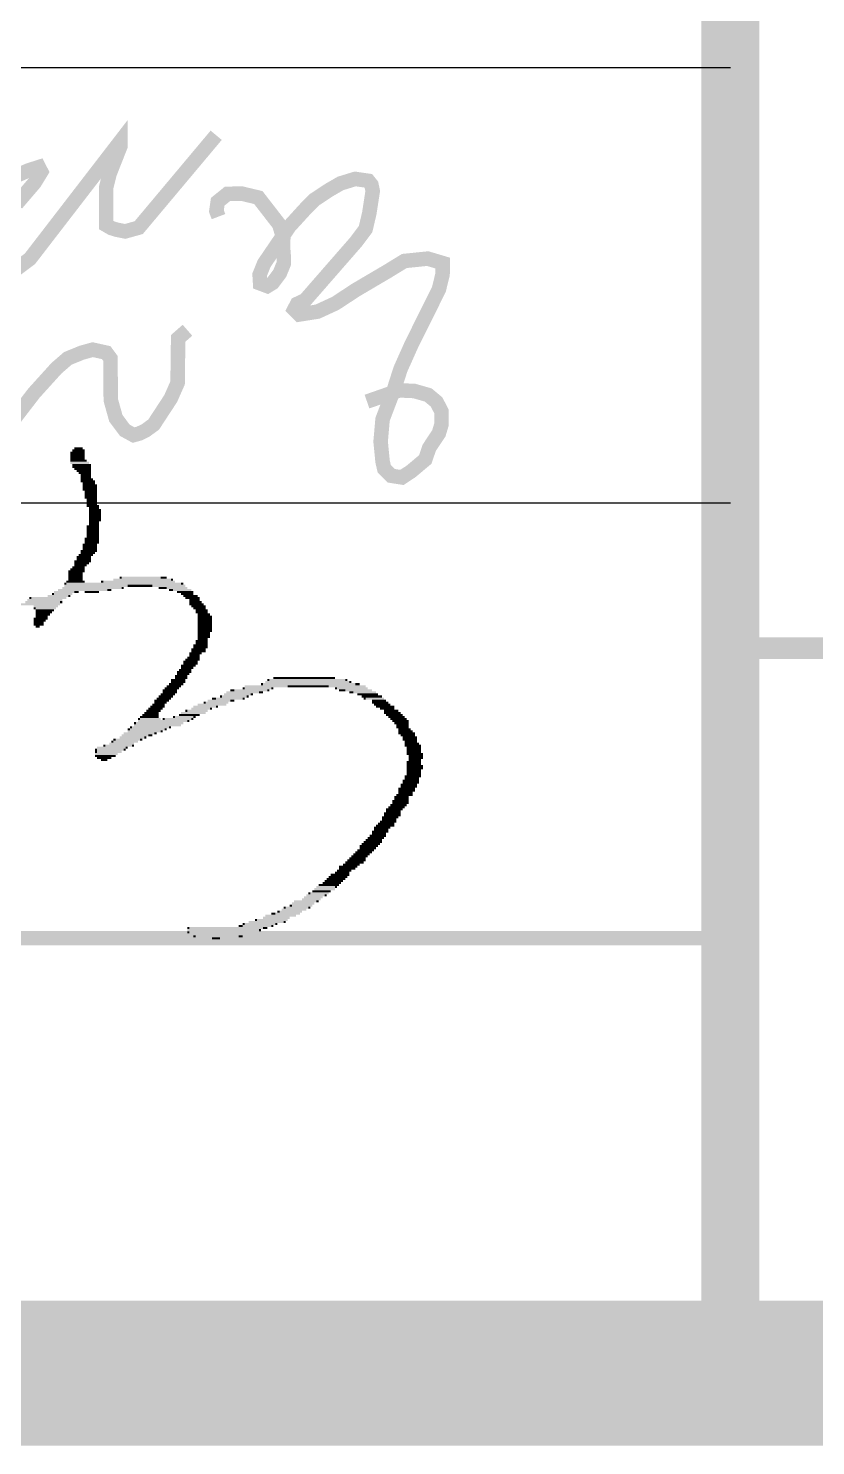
# Model space of a CAD drawing. Header units: millimetres. Extents: x 0 to 841, y 0 to 594.
# Drawn here: x 581.32 to 592.17, y 19 to 38.55 of the extents above; entities that cross this region are included whole.
import ezdxf
from ezdxf.enums import TextEntityAlignment as Align

# ---------------------------------------------------------------- set-up
doc = ezdxf.new("R2010")
doc.units = ezdxf.units.MM
doc.header["$LTSCALE"] = 10
for name, color, linetype in [('CX-BORD', 3, 'Continuous'), ('CX-BORD-LIN1', 4, 'Continuous'), ('CX-BORD-LIN2', 3, 'Continuous'), ('CX-BORD-TEX2', 7, 'Continuous'), ('CX-BORD-TEX3', 6, 'Continuous')]:
    doc.layers.add(name, color=color, linetype=linetype)
doc.styles.add('TB_TEXT', font='Dotum.ttf')
doc.styles.add('TB_WBTXT', font='Dotum.ttf')
doc.styles.add('TB_WMTXT', font='Dotum.ttf')

# ---------------------------------------------------------------- blocks, each defined once
blk = doc.blocks.new('CXBLKA1-KHCA-부산~울산409_K2H')
at = {"layer": 'CX-BORD-LIN1', "const_width": 2}
blk.add_lwpolyline([(821, 20), (25, 20), (25, 574), (821, 574)], close=True, dxfattribs=at)
at = {"layer": 'CX-BORD-LIN1'}
for points, const_width in [([(591, 20), (591, 50)], 0.8), ([(591, 20), (591, 50)], 0.6), ([(591, 26), (295, 26)], 0.2)]:
    blk.add_lwpolyline(points, dxfattribs=dict(at, const_width=const_width))
at = {"layer": 'CX-BORD-LIN2'}
for points in [[(591, 38), (295, 38)], [(591, 32), (295, 32)]]:
    blk.add_lwpolyline(points, dxfattribs=at)
at = {"layer": 'CX-BORD-LIN2', "const_width": 0.3}
blk.add_lwpolyline([(821, 30), (591, 30)], dxfattribs=at)
at = {"layer": 'CX-BORD-LIN1', "style": 'TB_TEXT'}
for tag, height, p in [('TR_RDAT4', 3.5, (342.5, 47)), ('TR_DGN4', 3.5, (484.118, 47)), ('TR_CHK4', 3.5, (524.118, 47)), ('TR_APP4', 3.5, (564.118, 47)), ('TR_RNUM4', 3, (310.105, 46.637)), ('TR_RDAT3', 3.5, (342.5, 41)), ('TR_DGN3', 3.5, (484.118, 41)), ('TR_CHK3', 3.5, (524.118, 41)), ('TR_APP3', 3.5, (564.118, 41)), ('TR_RNUM3', 3, (310.105, 40.637)), ('TR_RDAT2', 3.5, (342.5, 35)), ('TR_DGN2', 3.5, (484.118, 35)), ('TR_CHK2', 3.5, (524.118, 35)), ('TR_APP2', 3.5, (564.118, 35)), ('TR_RNUM2', 3, (310.105, 34.637)), ('TR_RDAT1', 3.5, (342.5, 29)), ('TR_DGN1', 3.5, (484.118, 29)), ('TR_CHK1', 3.5, (524.118, 29)), ('TR_APP1', 3.5, (564.118, 29)), ('TR_RNUM1', 3, (310.105, 28.637))]:
    blk.add_attdef(tag, text='', height=height, dxfattribs=at).set_placement(p, align=Align.MIDDLE_CENTER)
for tag, p in [('TR_RCON4', (367.303, 47)), ('TR_RCON3', (367.303, 41)), ('TR_RCON2', (367.303, 35)), ('TR_RCON1', (367.303, 29))]:
    blk.add_attdef(tag, text='', height=3.5, dxfattribs=at).set_placement(p, align=Align.MIDDLE_LEFT)
at = {"layer": 'CX-BORD-LIN2', "style": 'TB_TEXT'}
blk.add_attdef('TD_VERSION', text='', height=3, rotation=90, dxfattribs=at).set_placement((825.5, 68.015), align=Align.MIDDLE_CENTER)
at = {"layer": 'CX-BORD-TEX2', "style": 'TB_WMTXT'}
for tag, height, p in [('TB_CNAME', 5, (40.345, 551.832)), ('TB_CSCOP', 4, (41.635, 543.832))]:
    blk.add_attdef(tag, text='', height=height, dxfattribs=at).set_placement(p, align=Align.BOTTOM_LEFT)
at = {"layer": 'CX-BORD-TEX2', "style": 'TB_WBTXT'}
for tag, height, p in [('TB_MTITIL', 10, (423, 553.326)), ('TB_STITL', 7, (423, 538.326))]:
    blk.add_attdef(tag, text='', height=height, dxfattribs=at).set_placement(p, align=Align.MIDDLE_CENTER)
at = {"layer": 'CX-BORD-TEX3', "style": 'TB_TEXT'}
for tag, height, p in [('TD_DCOMP', 4.5, (242.5, 45)), ('TD_CSECT', 4.5, (636, 45)), ('TD_DNAME_TOP', 4.5, (780, 45)), ('TD_DNAME_MAIN', 4.5, (780, 39.007)), ('TD_HSCAL', 4.5, (651.699, 35.235)), ('TD_VSCAL', 4.5, (680.779, 35.235)), ('TD_CCOMP', 4.5, (242.5, 35)), ('TD_DNAME_BOT', 3, (780, 33.654)), ('TD_CNAME', 4.5, (90, 25.752)), ('TD_FIELD', 4.5, (207.5, 25.527)), ('TD_CSTEP', 4.5, (278.244, 25.527)), ('TD_DWGCODE', 4.5, (666, 25.386)), ('TD_DWGNO', 4.5, (780, 25.386))]:
    blk.add_attdef(tag, text='', height=height, dxfattribs=at).set_placement(p, align=Align.MIDDLE_CENTER)
at = {"layer": 'CX-BORD-TEX3', "style": 'TB_TEXT', "width": 0.9}
blk.add_attdef('TD_CDIST', text='', height=4, dxfattribs=at).set_placement((681, 45), align=Align.MIDDLE_CENTER)
blk = doc.blocks.new('CXGLOGO-4공구SIGN')
at = {"layer": 'CX-BORD-LIN1', "const_width": 0.2}
for points in [[(109.941, 10.421), (110.321, 10.587), (110.465, 10.633), (110.498, 10.568), (110.406, 10.417), (110.157, 10.126)], [(109.99, 9.104), (110.343, 9.369), (111.592, 10.991), (111.592, 10.925), (111.55, 10.82), (111.442, 10.546), (111.393, 10.349), (111.393, 9.834), (111.465, 9.792), (111.54, 9.769), (111.655, 9.746), (111.842, 9.798), (112.91, 11.072)], [(112.942, 9.95), (112.913, 10.027), (112.931, 10.155), (113.066, 10.264), (113.26, 10.268), (113.491, 10.213), (113.78, 9.84), (113.835, 9.65), (113.831, 9.533), (113.842, 9.391), (113.842, 9.303), (113.787, 9.168), (113.688, 9.036), (113.615, 8.992), (113.516, 9.029), (113.509, 9.149), (113.571, 9.303), (113.919, 9.815), (114.146, 10.064), (114.267, 10.185), (114.472, 10.32), (114.625, 10.408), (114.826, 10.47), (115.006, 10.444), (115.05, 10.389), (115.068, 10.302), (115.021, 9.997), (114.97, 9.778), (114.838, 9.602), (114.136, 8.797), (114.026, 8.746), (113.986, 8.669), (114.055, 8.6), (114.308, 8.64), (114.553, 8.753), (114.838, 8.94), (115.266, 9.192), (115.504, 9.338), (115.826, 9.371), (116.034, 9.309), (116.031, 9.154), (115.98, 8.945), (115.606, 8.194), (115.451, 7.847), (115.365, 7.578), (115.204, 7.155), (115.177, 6.848), (115.204, 6.573), (115.227, 6.472), (115.324, 6.376), (115.471, 6.353), (115.595, 6.435), (115.792, 6.6), (115.847, 6.761), (115.98, 6.963), (116.017, 7.087), (116.017, 7.261), (115.948, 7.394), (115.833, 7.49), (115.64, 7.545), (115.434, 7.554), (114.989, 7.399)], [(110.134, 7.173), (110.398, 7.516), (110.708, 7.859), (110.865, 7.995), (111.059, 8.074), (111.208, 8.115), (111.394, 8.074), (111.452, 7.995), (111.457, 7.42), (111.527, 7.169), (111.651, 7.003), (111.771, 6.937), (111.849, 6.958), (111.94, 7.003), (112.048, 7.082), (112.283, 7.441), (112.378, 7.656), (112.382, 7.961), (112.386, 8.271), (112.514, 8.383)]]:
    blk.add_lwpolyline(points, dxfattribs=at)
blk = doc.blocks.new('CXGLOGO-4공구SIGN1')
at = {"layer": 'CX-BORD-LIN1'}
for points in [[(133.08, 8.052), (133.114, 8.052), (133.08, 8.018), (133.114, 8.018)], [(133.08, 8.018), (133.318, 8.018), (133.08, 7.984), (133.318, 7.984)], [(133.08, 7.984), (133.318, 7.984), (133.08, 7.95), (133.318, 7.95)], [(133.114, 8.086), (133.148, 8.086), (133.114, 8.052), (133.148, 8.052)], [(133.114, 8.052), (133.318, 8.052), (133.114, 8.018), (133.318, 8.018)], [(133.148, 8.12), (133.284, 8.12), (133.148, 8.086), (133.284, 8.086)], [(133.148, 8.086), (133.284, 8.086), (133.148, 8.052), (133.284, 8.052)], [(133.284, 8.086), (133.318, 8.086), (133.284, 8.052), (133.318, 8.052)], [(133.08, 7.95), (133.318, 7.95), (133.08, 7.916), (133.318, 7.916)], [(133.08, 7.916), (133.352, 7.916), (133.08, 7.882), (133.352, 7.882)], [(133.08, 7.882), (133.386, 7.882), (133.08, 7.848), (133.386, 7.848)], [(133.114, 7.848), (133.386, 7.848), (133.114, 7.815), (133.386, 7.815)], [(133.114, 7.815), (133.148, 7.815), (133.114, 7.781), (133.148, 7.781)], [(133.148, 7.815), (133.419, 7.815), (133.148, 7.781), (133.419, 7.781)], [(133.148, 7.781), (133.419, 7.781), (133.148, 7.747), (133.419, 7.747)], [(133.182, 7.747), (133.419, 7.747), (133.182, 7.713), (133.419, 7.713)], [(133.386, 7.848), (133.419, 7.848), (133.386, 7.815), (133.419, 7.815)], [(133.216, 7.713), (133.419, 7.713), (133.216, 7.679), (133.419, 7.679)], [(133.25, 7.679), (133.419, 7.679), (133.25, 7.645), (133.419, 7.645)], [(133.25, 7.645), (133.419, 7.645), (133.25, 7.611), (133.419, 7.611)], [(133.25, 7.611), (133.284, 7.611), (133.25, 7.577), (133.284, 7.577)], [(133.25, 7.577), (133.284, 7.577), (133.25, 7.543), (133.284, 7.543)], [(133.284, 7.611), (133.453, 7.611), (133.284, 7.577), (133.453, 7.577)], [(133.284, 7.577), (133.453, 7.577), (133.284, 7.543), (133.453, 7.543)], [(133.284, 7.543), (133.487, 7.543), (133.284, 7.509), (133.487, 7.509)], [(133.284, 7.509), (133.487, 7.509), (133.284, 7.475), (133.487, 7.475)], [(133.453, 7.577), (133.487, 7.577), (133.453, 7.543), (133.487, 7.543)], [(133.487, 7.509), (133.521, 7.509), (133.487, 7.475), (133.521, 7.475)], [(133.284, 7.475), (133.521, 7.475), (133.284, 7.441), (133.521, 7.441)], [(133.284, 7.441), (133.318, 7.441), (133.284, 7.407), (133.318, 7.407)], [(133.318, 7.441), (133.521, 7.441), (133.318, 7.407), (133.521, 7.407)], [(133.318, 7.407), (133.521, 7.407), (133.318, 7.374), (133.521, 7.374)], [(133.318, 7.374), (133.521, 7.374), (133.318, 7.34), (133.521, 7.34)], [(133.318, 7.34), (133.352, 7.34), (133.318, 7.306), (133.352, 7.306)], [(133.318, 7.306), (133.352, 7.306), (133.318, 7.272), (133.352, 7.272)], [(133.352, 7.34), (133.521, 7.34), (133.352, 7.306), (133.521, 7.306)], [(133.352, 7.306), (133.521, 7.306), (133.352, 7.272), (133.521, 7.272)], [(133.352, 7.272), (133.521, 7.272), (133.352, 7.238), (133.521, 7.238)], [(133.352, 7.238), (133.521, 7.238), (133.352, 7.204), (133.521, 7.204)], [(133.352, 7.204), (133.521, 7.204), (133.352, 7.17), (133.521, 7.17)], [(133.352, 7.17), (133.386, 7.17), (133.352, 7.136), (133.386, 7.136)], [(133.386, 7.17), (133.521, 7.17), (133.386, 7.136), (133.521, 7.136)], [(133.386, 7.136), (133.555, 7.136), (133.386, 7.102), (133.555, 7.102)], [(133.386, 7.102), (133.555, 7.102), (133.386, 7.068), (133.555, 7.068)], [(133.386, 7.068), (133.555, 7.068), (133.386, 7.034), (133.555, 7.034)], [(133.521, 7.17), (133.555, 7.17), (133.521, 7.136), (133.555, 7.136)], [(133.555, 7.102), (133.589, 7.102), (133.555, 7.068), (133.589, 7.068)], [(133.555, 7.068), (133.589, 7.068), (133.555, 7.034), (133.589, 7.034)], [(133.352, 6.831), (133.555, 6.831), (133.352, 6.797), (133.555, 6.797)], [(133.386, 7.034), (133.555, 7.034), (133.386, 7), (133.555, 7)], [(133.386, 7), (133.589, 7), (133.386, 6.966), (133.589, 6.966)], [(133.386, 6.966), (133.589, 6.966), (133.386, 6.933), (133.589, 6.933)], [(133.386, 6.933), (133.589, 6.933), (133.386, 6.899), (133.589, 6.899)], [(133.386, 6.899), (133.555, 6.899), (133.386, 6.865), (133.555, 6.865)], [(133.386, 6.865), (133.555, 6.865), (133.386, 6.831), (133.555, 6.831)], [(133.555, 7.034), (133.589, 7.034), (133.555, 7), (133.589, 7)], [(133.318, 6.627), (133.352, 6.627), (133.318, 6.593), (133.352, 6.593)], [(133.318, 6.593), (133.555, 6.593), (133.318, 6.559), (133.555, 6.559)], [(133.352, 6.797), (133.555, 6.797), (133.352, 6.763), (133.555, 6.763)], [(133.352, 6.763), (133.555, 6.763), (133.352, 6.729), (133.555, 6.729)], [(133.352, 6.729), (133.555, 6.729), (133.352, 6.695), (133.555, 6.695)], [(133.352, 6.695), (133.555, 6.695), (133.352, 6.661), (133.555, 6.661)], [(133.352, 6.661), (133.555, 6.661), (133.352, 6.627), (133.555, 6.627)], [(133.352, 6.627), (133.555, 6.627), (133.352, 6.593), (133.555, 6.593)], [(133.216, 6.356), (133.453, 6.356), (133.216, 6.322), (133.453, 6.322)], [(133.25, 6.424), (133.521, 6.424), (133.25, 6.39), (133.521, 6.39)], [(133.25, 6.39), (133.487, 6.39), (133.25, 6.356), (133.487, 6.356)], [(133.284, 6.525), (133.318, 6.525), (133.284, 6.492), (133.318, 6.492)], [(133.284, 6.492), (133.521, 6.492), (133.284, 6.458), (133.521, 6.458)], [(133.284, 6.458), (133.521, 6.458), (133.284, 6.424), (133.521, 6.424)], [(133.318, 6.559), (133.521, 6.559), (133.318, 6.525), (133.521, 6.525)], [(133.318, 6.525), (133.521, 6.525), (133.318, 6.492), (133.521, 6.492)], [(133.521, 6.559), (133.555, 6.559), (133.521, 6.525), (133.555, 6.525)], [(133.08, 6.118), (133.318, 6.118), (133.08, 6.084), (133.318, 6.084)], [(133.114, 6.152), (133.318, 6.152), (133.114, 6.118), (133.318, 6.118)], [(133.148, 6.254), (133.182, 6.254), (133.148, 6.22), (133.182, 6.22)], [(133.148, 6.22), (133.386, 6.22), (133.148, 6.186), (133.386, 6.186)], [(133.148, 6.186), (133.352, 6.186), (133.148, 6.152), (133.352, 6.152)], [(133.182, 6.322), (133.216, 6.322), (133.182, 6.288), (133.216, 6.288)], [(133.182, 6.288), (133.419, 6.288), (133.182, 6.254), (133.419, 6.254)], [(133.182, 6.254), (133.386, 6.254), (133.182, 6.22), (133.386, 6.22)], [(133.216, 6.322), (133.419, 6.322), (133.216, 6.288), (133.419, 6.288)], [(133.386, 6.254), (133.419, 6.254), (133.386, 6.22), (133.419, 6.22)], [(132.978, 5.881), (133.012, 5.881), (132.978, 5.847), (133.012, 5.847)], [(133.012, 5.915), (133.046, 5.915), (133.012, 5.881), (133.046, 5.881)], [(133.012, 5.881), (134.912, 5.881), (133.012, 5.847), (134.912, 5.847)], [(133.046, 6.084), (133.08, 6.084), (133.046, 6.051), (133.08, 6.051)], [(133.046, 6.051), (133.284, 6.051), (133.046, 6.017), (133.284, 6.017)], [(133.046, 6.017), (133.284, 6.017), (133.046, 5.983), (133.284, 5.983)], [(133.046, 5.983), (133.284, 5.983), (133.046, 5.949), (133.284, 5.949)], [(133.046, 5.949), (133.284, 5.949), (133.046, 5.915), (133.284, 5.915)], [(133.046, 5.915), (133.318, 5.915), (133.046, 5.881), (133.318, 5.881)], [(133.08, 6.084), (133.284, 6.084), (133.08, 6.051), (133.284, 6.051)], [(133.284, 6.084), (133.318, 6.084), (133.284, 6.051), (133.318, 6.051)], [(133.589, 5.915), (133.623, 5.915), (133.589, 5.881), (133.623, 5.881)], [(133.623, 5.915), (134.81, 5.915), (133.623, 5.881), (134.81, 5.881)], [(133.793, 5.949), (134.742, 5.949), (133.793, 5.915), (134.742, 5.915)], [(133.894, 5.983), (133.928, 5.983), (133.894, 5.949), (133.928, 5.949)], [(133.928, 5.983), (134.573, 5.983), (133.928, 5.949), (134.573, 5.949)], [(134.573, 5.983), (134.607, 5.983), (134.573, 5.949), (134.607, 5.949)], [(134.607, 5.983), (134.641, 5.983), (134.607, 5.949), (134.641, 5.949)], [(134.641, 5.983), (134.675, 5.983), (134.641, 5.949), (134.675, 5.949)], [(134.742, 5.949), (134.776, 5.949), (134.742, 5.915), (134.776, 5.915)], [(134.912, 5.881), (134.946, 5.881), (134.912, 5.847), (134.946, 5.847)], [(132.402, 5.643), (132.436, 5.643), (132.402, 5.61), (132.436, 5.61)], [(132.436, 5.643), (133.012, 5.643), (132.436, 5.61), (133.012, 5.61)], [(132.707, 5.677), (133.046, 5.677), (132.707, 5.643), (133.046, 5.643)], [(132.775, 5.711), (132.809, 5.711), (132.775, 5.677), (132.809, 5.677)], [(132.809, 5.745), (133.148, 5.745), (132.809, 5.711), (133.148, 5.711)], [(132.809, 5.711), (133.114, 5.711), (132.809, 5.677), (133.114, 5.677)], [(132.877, 5.779), (133.691, 5.779), (132.877, 5.745), (133.691, 5.745)], [(132.945, 5.813), (133.928, 5.813), (132.945, 5.779), (133.928, 5.779)], [(132.978, 5.847), (134.03, 5.847), (132.978, 5.813), (134.03, 5.813)], [(133.046, 5.677), (133.08, 5.677), (133.046, 5.643), (133.08, 5.643)], [(133.148, 5.745), (133.182, 5.745), (133.148, 5.711), (133.182, 5.711)], [(133.182, 5.745), (133.216, 5.745), (133.182, 5.711), (133.216, 5.711)], [(133.318, 5.745), (133.419, 5.745), (133.318, 5.711), (133.419, 5.711)], [(133.419, 5.745), (133.555, 5.745), (133.419, 5.711), (133.555, 5.711)], [(133.691, 5.779), (133.725, 5.779), (133.691, 5.745), (133.725, 5.745)], [(133.725, 5.779), (133.759, 5.779), (133.725, 5.745), (133.759, 5.745)], [(133.928, 5.813), (133.962, 5.813), (133.928, 5.779), (133.962, 5.779)], [(134.03, 5.847), (134.064, 5.847), (134.03, 5.813), (134.064, 5.813)], [(134.064, 5.847), (134.098, 5.847), (134.064, 5.813), (134.098, 5.813)], [(134.098, 5.847), (134.132, 5.847), (134.098, 5.813), (134.132, 5.813)], [(134.132, 5.847), (134.166, 5.847), (134.132, 5.813), (134.166, 5.813)], [(134.166, 5.847), (134.301, 5.847), (134.166, 5.813), (134.301, 5.813)], [(134.301, 5.847), (134.437, 5.847), (134.301, 5.813), (134.437, 5.813)], [(134.437, 5.847), (134.98, 5.847), (134.437, 5.813), (134.98, 5.813)], [(134.539, 5.813), (134.573, 5.813), (134.539, 5.779), (134.573, 5.779)], [(134.573, 5.813), (134.607, 5.813), (134.573, 5.779), (134.607, 5.779)], [(134.607, 5.813), (134.641, 5.813), (134.607, 5.779), (134.641, 5.779)], [(134.641, 5.813), (134.675, 5.813), (134.641, 5.779), (134.675, 5.779)], [(134.675, 5.813), (135.014, 5.813), (134.675, 5.779), (135.014, 5.779)], [(134.709, 5.779), (134.742, 5.779), (134.709, 5.745), (134.742, 5.745)], [(134.742, 5.779), (134.776, 5.779), (134.742, 5.745), (134.776, 5.745)], [(134.776, 5.779), (135.082, 5.779), (134.776, 5.745), (135.082, 5.745)], [(134.844, 5.745), (134.878, 5.745), (134.844, 5.711), (134.878, 5.711)], [(134.878, 5.745), (134.912, 5.745), (134.878, 5.711), (134.912, 5.711)], [(134.912, 5.745), (135.116, 5.745), (134.912, 5.711), (135.116, 5.711)], [(134.912, 5.711), (134.946, 5.711), (134.912, 5.677), (134.946, 5.677)], [(134.946, 5.711), (135.116, 5.711), (134.946, 5.677), (135.116, 5.677)], [(134.946, 5.677), (134.98, 5.677), (134.946, 5.643), (134.98, 5.643)], [(134.98, 5.677), (135.183, 5.677), (134.98, 5.643), (135.183, 5.643)], [(134.98, 5.643), (135.217, 5.643), (134.98, 5.61), (135.217, 5.61)], [(132.13, 5.542), (132.911, 5.542), (132.13, 5.508), (132.911, 5.508)], [(132.334, 5.576), (132.911, 5.576), (132.334, 5.542), (132.911, 5.542)], [(132.368, 5.61), (132.945, 5.61), (132.368, 5.576), (132.945, 5.576)], [(132.47, 5.508), (132.877, 5.508), (132.47, 5.474), (132.877, 5.474)], [(132.47, 5.474), (132.504, 5.474), (132.47, 5.44), (132.504, 5.44)], [(132.504, 5.474), (132.843, 5.474), (132.504, 5.44), (132.843, 5.44)], [(132.504, 5.44), (132.775, 5.44), (132.504, 5.406), (132.775, 5.406)], [(132.504, 5.406), (132.537, 5.406), (132.504, 5.372), (132.537, 5.372)], [(132.537, 5.406), (132.741, 5.406), (132.537, 5.372), (132.741, 5.372)], [(132.741, 5.406), (132.775, 5.406), (132.741, 5.372), (132.775, 5.372)], [(132.775, 5.44), (132.809, 5.44), (132.775, 5.406), (132.809, 5.406)], [(132.911, 5.576), (132.945, 5.576), (132.911, 5.542), (132.945, 5.542)], [(135.048, 5.61), (135.217, 5.61), (135.048, 5.576), (135.217, 5.576)], [(135.048, 5.576), (135.251, 5.576), (135.048, 5.542), (135.251, 5.542)], [(135.048, 5.542), (135.082, 5.542), (135.048, 5.508), (135.082, 5.508)], [(135.082, 5.542), (135.285, 5.542), (135.082, 5.508), (135.285, 5.508)], [(135.082, 5.508), (135.116, 5.508), (135.082, 5.474), (135.116, 5.474)], [(135.116, 5.508), (135.319, 5.508), (135.116, 5.474), (135.319, 5.474)], [(135.116, 5.474), (135.15, 5.474), (135.116, 5.44), (135.15, 5.44)], [(135.15, 5.474), (135.319, 5.474), (135.15, 5.44), (135.319, 5.44)], [(135.15, 5.44), (135.353, 5.44), (135.15, 5.406), (135.353, 5.406)], [(135.15, 5.406), (135.353, 5.406), (135.15, 5.372), (135.353, 5.372)], [(132.47, 5.304), (132.673, 5.304), (132.47, 5.27), (132.673, 5.27)], [(132.47, 5.27), (132.673, 5.27), (132.47, 5.236), (132.673, 5.236)], [(132.47, 5.236), (132.639, 5.236), (132.47, 5.202), (132.639, 5.202)], [(132.47, 5.202), (132.639, 5.202), (132.47, 5.169), (132.639, 5.169)], [(132.504, 5.372), (132.537, 5.372), (132.504, 5.338), (132.537, 5.338)], [(132.504, 5.338), (132.707, 5.338), (132.504, 5.304), (132.707, 5.304)], [(132.504, 5.169), (132.537, 5.169), (132.504, 5.135), (132.537, 5.135)], [(132.537, 5.372), (132.741, 5.372), (132.537, 5.338), (132.741, 5.338)], [(132.537, 5.169), (132.571, 5.169), (132.537, 5.135), (132.571, 5.135)], [(132.673, 5.304), (132.707, 5.304), (132.673, 5.27), (132.707, 5.27)], [(135.183, 5.372), (135.387, 5.372), (135.183, 5.338), (135.387, 5.338)], [(135.183, 5.338), (135.387, 5.338), (135.183, 5.304), (135.387, 5.304)], [(135.183, 5.304), (135.421, 5.304), (135.183, 5.27), (135.421, 5.27)], [(135.183, 5.27), (135.421, 5.27), (135.183, 5.236), (135.421, 5.236)], [(135.183, 5.236), (135.421, 5.236), (135.183, 5.202), (135.421, 5.202)], [(135.183, 5.202), (135.421, 5.202), (135.183, 5.169), (135.421, 5.169)], [(135.183, 5.169), (135.421, 5.169), (135.183, 5.135), (135.421, 5.135)], [(135.387, 5.338), (135.421, 5.338), (135.387, 5.304), (135.421, 5.304)], [(135.15, 4.931), (135.183, 4.931), (135.15, 4.897), (135.183, 4.897)], [(135.183, 5.135), (135.421, 5.135), (135.183, 5.101), (135.421, 5.101)], [(135.183, 5.101), (135.387, 5.101), (135.183, 5.067), (135.387, 5.067)], [(135.183, 5.067), (135.387, 5.067), (135.183, 5.033), (135.387, 5.033)], [(135.183, 5.033), (135.387, 5.033), (135.183, 4.999), (135.387, 4.999)], [(135.183, 4.999), (135.353, 4.999), (135.183, 4.965), (135.353, 4.965)], [(135.183, 4.965), (135.353, 4.965), (135.183, 4.931), (135.353, 4.931)], [(135.183, 4.931), (135.353, 4.931), (135.183, 4.897), (135.353, 4.897)], [(135.353, 4.999), (135.387, 4.999), (135.353, 4.965), (135.387, 4.965)], [(135.387, 5.101), (135.421, 5.101), (135.387, 5.067), (135.421, 5.067)], [(135.048, 4.728), (135.251, 4.728), (135.048, 4.694), (135.251, 4.694)], [(135.048, 4.694), (135.217, 4.694), (135.048, 4.66), (135.217, 4.66)], [(135.082, 4.795), (135.319, 4.795), (135.082, 4.762), (135.319, 4.762)], [(135.082, 4.762), (135.285, 4.762), (135.082, 4.728), (135.285, 4.728)], [(135.116, 4.863), (135.15, 4.863), (135.116, 4.829), (135.15, 4.829)], [(135.116, 4.829), (135.319, 4.829), (135.116, 4.795), (135.319, 4.795)], [(135.15, 4.897), (135.353, 4.897), (135.15, 4.863), (135.353, 4.863)], [(135.15, 4.863), (135.353, 4.863), (135.15, 4.829), (135.353, 4.829)], [(135.285, 4.762), (135.319, 4.762), (135.285, 4.728), (135.319, 4.728)], [(135.319, 4.829), (135.353, 4.829), (135.319, 4.795), (135.353, 4.795)], [(134.912, 4.524), (134.946, 4.524), (134.912, 4.49), (134.946, 4.49)], [(134.912, 4.49), (134.946, 4.49), (134.912, 4.456), (134.946, 4.456)], [(134.946, 4.592), (135.183, 4.592), (134.946, 4.558), (135.183, 4.558)], [(134.946, 4.558), (135.15, 4.558), (134.946, 4.524), (135.15, 4.524)], [(134.946, 4.524), (135.116, 4.524), (134.946, 4.49), (135.116, 4.49)], [(134.946, 4.49), (135.116, 4.49), (134.946, 4.456), (135.116, 4.456)], [(134.98, 4.626), (135.183, 4.626), (134.98, 4.592), (135.183, 4.592)], [(135.014, 4.66), (135.217, 4.66), (135.014, 4.626), (135.217, 4.626)], [(135.116, 4.524), (135.15, 4.524), (135.116, 4.49), (135.15, 4.49)], [(135.15, 4.558), (135.183, 4.558), (135.15, 4.524), (135.183, 4.524)], [(135.183, 4.626), (135.217, 4.626), (135.183, 4.592), (135.217, 4.592)], [(134.742, 4.287), (134.776, 4.287), (134.742, 4.253), (134.776, 4.253)], [(134.742, 4.253), (134.98, 4.253), (134.742, 4.219), (134.98, 4.219)], [(134.776, 4.287), (134.98, 4.287), (134.776, 4.253), (134.98, 4.253)], [(134.81, 4.354), (135.014, 4.354), (134.81, 4.321), (135.014, 4.321)], [(134.81, 4.321), (134.98, 4.321), (134.81, 4.287), (134.98, 4.287)], [(134.844, 4.422), (134.878, 4.422), (134.844, 4.388), (134.878, 4.388)], [(134.844, 4.388), (135.014, 4.388), (134.844, 4.354), (135.014, 4.354)], [(134.878, 4.456), (135.082, 4.456), (134.878, 4.422), (135.082, 4.422)], [(134.878, 4.422), (135.082, 4.422), (134.878, 4.388), (135.082, 4.388)], [(134.98, 4.321), (135.014, 4.321), (134.98, 4.287), (135.014, 4.287)], [(135.014, 4.388), (135.048, 4.388), (135.014, 4.354), (135.048, 4.354)], [(136.303, 4.253), (137.694, 4.253), (136.303, 4.219), (137.694, 4.219)], [(136.337, 4.287), (136.371, 4.287), (136.337, 4.253), (136.371, 4.253)], [(136.371, 4.287), (137.626, 4.287), (136.371, 4.253), (137.626, 4.253)], [(136.439, 4.321), (136.472, 4.321), (136.439, 4.287), (136.472, 4.287)], [(136.472, 4.321), (136.506, 4.321), (136.472, 4.287), (136.506, 4.287)], [(136.506, 4.321), (136.642, 4.321), (136.506, 4.287), (136.642, 4.287)], [(136.642, 4.321), (136.778, 4.321), (136.642, 4.287), (136.778, 4.287)], [(136.778, 4.321), (137.049, 4.321), (136.778, 4.287), (137.049, 4.287)], [(137.049, 4.321), (137.117, 4.321), (137.049, 4.287), (137.117, 4.287)], [(137.117, 4.321), (137.219, 4.321), (137.117, 4.287), (137.219, 4.287)], [(137.219, 4.321), (137.287, 4.321), (137.219, 4.287), (137.287, 4.287)], [(137.287, 4.321), (137.321, 4.321), (137.287, 4.287), (137.321, 4.287)], [(137.321, 4.321), (137.354, 4.321), (137.321, 4.287), (137.354, 4.287)], [(137.354, 4.321), (137.422, 4.321), (137.354, 4.287), (137.422, 4.287)], [(137.422, 4.321), (137.456, 4.321), (137.422, 4.287), (137.456, 4.287)], [(137.626, 4.287), (137.66, 4.287), (137.626, 4.253), (137.66, 4.253)], [(137.694, 4.253), (137.728, 4.253), (137.694, 4.219), (137.728, 4.219)], [(134.539, 4.015), (134.776, 4.015), (134.539, 3.981), (134.776, 3.981)], [(134.573, 4.049), (134.607, 4.049), (134.573, 4.015), (134.607, 4.015)], [(134.607, 4.117), (134.641, 4.117), (134.607, 4.083), (134.641, 4.083)], [(134.607, 4.083), (134.81, 4.083), (134.607, 4.049), (134.81, 4.049)], [(134.607, 4.049), (134.776, 4.049), (134.607, 4.015), (134.776, 4.015)], [(134.641, 4.151), (134.675, 4.151), (134.641, 4.117), (134.675, 4.117)], [(134.641, 4.117), (134.844, 4.117), (134.641, 4.083), (134.844, 4.083)], [(134.675, 4.185), (134.709, 4.185), (134.675, 4.151), (134.709, 4.151)], [(134.675, 4.151), (134.878, 4.151), (134.675, 4.117), (134.878, 4.117)], [(134.709, 4.219), (134.946, 4.219), (134.709, 4.185), (134.946, 4.185)], [(134.709, 4.185), (134.912, 4.185), (134.709, 4.151), (134.912, 4.151)], [(134.776, 4.049), (134.81, 4.049), (134.776, 4.015), (134.81, 4.015)], [(134.81, 4.083), (134.844, 4.083), (134.81, 4.049), (134.844, 4.049)], [(135.557, 4.015), (135.59, 4.015), (135.557, 3.981), (135.59, 3.981)], [(135.59, 4.015), (135.998, 4.015), (135.59, 3.981), (135.998, 3.981)], [(135.624, 4.049), (136.065, 4.049), (135.624, 4.015), (136.065, 4.015)], [(135.658, 4.083), (136.201, 4.083), (135.658, 4.049), (136.201, 4.049)], [(135.726, 4.117), (135.76, 4.117), (135.726, 4.083), (135.76, 4.083)], [(135.76, 4.117), (135.794, 4.117), (135.76, 4.083), (135.794, 4.083)], [(135.794, 4.117), (136.337, 4.117), (135.794, 4.083), (136.337, 4.083)], [(135.93, 4.151), (135.964, 4.151), (135.93, 4.117), (135.964, 4.117)], [(135.964, 4.185), (136.676, 4.185), (135.964, 4.151), (136.676, 4.151)], [(135.964, 4.151), (136.405, 4.151), (135.964, 4.117), (136.405, 4.117)], [(135.998, 4.015), (136.031, 4.015), (135.998, 3.981), (136.031, 3.981)], [(136.065, 4.049), (136.099, 4.049), (136.065, 4.015), (136.099, 4.015)], [(136.201, 4.083), (136.235, 4.083), (136.201, 4.049), (136.235, 4.049)], [(136.235, 4.219), (136.269, 4.219), (136.235, 4.185), (136.269, 4.185)], [(136.235, 4.083), (136.269, 4.083), (136.235, 4.049), (136.269, 4.049)], [(136.269, 4.219), (137.795, 4.219), (136.269, 4.185), (137.795, 4.185)], [(136.337, 4.117), (136.371, 4.117), (136.337, 4.083), (136.371, 4.083)], [(136.405, 4.151), (136.439, 4.151), (136.405, 4.117), (136.439, 4.117)], [(136.676, 4.185), (136.71, 4.185), (136.676, 4.151), (136.71, 4.151)], [(136.71, 4.185), (136.778, 4.185), (136.71, 4.151), (136.778, 4.151)], [(136.778, 4.185), (136.812, 4.185), (136.778, 4.151), (136.812, 4.151)], [(136.812, 4.185), (137.049, 4.185), (136.812, 4.151), (137.049, 4.151)], [(137.049, 4.185), (137.083, 4.185), (137.049, 4.151), (137.083, 4.151)], [(137.083, 4.185), (137.117, 4.185), (137.083, 4.151), (137.117, 4.151)], [(137.117, 4.185), (137.151, 4.185), (137.117, 4.151), (137.151, 4.151)], [(137.151, 4.185), (137.185, 4.185), (137.151, 4.151), (137.185, 4.151)], [(137.185, 4.185), (137.219, 4.185), (137.185, 4.151), (137.219, 4.151)], [(137.219, 4.185), (137.321, 4.185), (137.219, 4.151), (137.321, 4.151)], [(137.321, 4.185), (137.354, 4.185), (137.321, 4.151), (137.354, 4.151)], [(137.354, 4.185), (137.965, 4.185), (137.354, 4.151), (137.965, 4.151)], [(137.456, 4.151), (137.49, 4.151), (137.456, 4.117), (137.49, 4.117)], [(137.49, 4.151), (137.999, 4.151), (137.49, 4.117), (137.999, 4.117)], [(137.524, 4.117), (137.558, 4.117), (137.524, 4.083), (137.558, 4.083)], [(137.558, 4.117), (137.592, 4.117), (137.558, 4.083), (137.592, 4.083)], [(137.592, 4.117), (137.626, 4.117), (137.592, 4.083), (137.626, 4.083)], [(137.626, 4.117), (138.067, 4.117), (137.626, 4.083), (138.067, 4.083)], [(137.694, 4.083), (137.728, 4.083), (137.694, 4.049), (137.728, 4.049)], [(137.728, 4.083), (137.762, 4.083), (137.728, 4.049), (137.762, 4.049)], [(137.762, 4.083), (138.135, 4.083), (137.762, 4.049), (138.135, 4.049)], [(137.795, 4.219), (137.829, 4.219), (137.795, 4.185), (137.829, 4.185)], [(137.829, 4.219), (137.863, 4.219), (137.829, 4.185), (137.863, 4.185)], [(137.829, 4.049), (137.863, 4.049), (137.829, 4.015), (137.863, 4.015)], [(137.863, 4.049), (138.135, 4.049), (137.863, 4.015), (138.135, 4.015)], [(137.897, 4.015), (137.931, 4.015), (137.897, 3.981), (137.931, 3.981)], [(137.931, 4.015), (138.203, 4.015), (137.931, 3.981), (138.203, 3.981)], [(138.135, 4.049), (138.169, 4.049), (138.135, 4.015), (138.169, 4.015)], [(138.203, 4.015), (138.236, 4.015), (138.203, 3.981), (138.236, 3.981)], [(134.335, 3.778), (134.369, 3.778), (134.335, 3.744), (134.369, 3.744)], [(134.369, 3.812), (134.403, 3.812), (134.369, 3.778), (134.403, 3.778)], [(134.369, 3.778), (134.539, 3.778), (134.369, 3.744), (134.539, 3.744)], [(134.403, 3.846), (134.607, 3.846), (134.403, 3.812), (134.607, 3.812)], [(134.403, 3.812), (134.573, 3.812), (134.403, 3.778), (134.573, 3.778)], [(134.437, 3.88), (134.641, 3.88), (134.437, 3.846), (134.641, 3.846)], [(134.471, 3.947), (134.505, 3.947), (134.471, 3.913), (134.505, 3.913)], [(134.471, 3.913), (134.675, 3.913), (134.471, 3.88), (134.675, 3.88)], [(134.505, 3.981), (134.742, 3.981), (134.505, 3.947), (134.742, 3.947)], [(134.505, 3.947), (134.675, 3.947), (134.505, 3.913), (134.675, 3.913)], [(134.539, 3.778), (134.573, 3.778), (134.539, 3.744), (134.573, 3.744)], [(134.573, 3.812), (134.607, 3.812), (134.573, 3.778), (134.607, 3.778)], [(134.607, 3.846), (134.641, 3.846), (134.607, 3.812), (134.641, 3.812)], [(134.675, 3.947), (134.709, 3.947), (134.675, 3.913), (134.709, 3.913)], [(134.98, 3.778), (135.014, 3.778), (134.98, 3.744), (135.014, 3.744)], [(135.014, 3.778), (135.353, 3.778), (135.014, 3.744), (135.353, 3.744)], [(135.082, 3.812), (135.387, 3.812), (135.082, 3.778), (135.387, 3.778)], [(135.116, 3.846), (135.489, 3.846), (135.116, 3.812), (135.489, 3.812)], [(135.183, 3.88), (135.658, 3.88), (135.183, 3.846), (135.658, 3.846)], [(135.285, 3.913), (135.319, 3.913), (135.285, 3.88), (135.319, 3.88)], [(135.319, 3.913), (135.692, 3.913), (135.319, 3.88), (135.692, 3.88)], [(135.353, 3.947), (135.726, 3.947), (135.353, 3.913), (135.726, 3.913)], [(135.387, 3.812), (135.421, 3.812), (135.387, 3.778), (135.421, 3.778)], [(135.421, 3.981), (135.455, 3.981), (135.421, 3.947), (135.455, 3.947)], [(135.455, 3.981), (135.489, 3.981), (135.455, 3.947), (135.489, 3.947)], [(135.489, 3.981), (135.93, 3.981), (135.489, 3.947), (135.93, 3.947)], [(135.489, 3.846), (135.523, 3.846), (135.489, 3.812), (135.523, 3.812)], [(135.726, 3.947), (135.76, 3.947), (135.726, 3.913), (135.76, 3.913)], [(135.76, 3.947), (135.794, 3.947), (135.76, 3.913), (135.794, 3.913)], [(135.93, 3.981), (135.964, 3.981), (135.93, 3.947), (135.964, 3.947)], [(137.931, 3.981), (137.965, 3.981), (137.931, 3.947), (137.965, 3.947)], [(137.965, 3.981), (138.27, 3.981), (137.965, 3.947), (138.27, 3.947)], [(138.067, 3.947), (138.304, 3.947), (138.067, 3.913), (138.304, 3.913)], [(138.067, 3.913), (138.101, 3.913), (138.067, 3.88), (138.101, 3.88)], [(138.101, 3.913), (138.338, 3.913), (138.101, 3.88), (138.338, 3.88)], [(138.101, 3.88), (138.372, 3.88), (138.101, 3.846), (138.372, 3.846)], [(138.135, 3.846), (138.169, 3.846), (138.135, 3.812), (138.169, 3.812)], [(138.169, 3.846), (138.406, 3.846), (138.169, 3.812), (138.406, 3.812)], [(138.203, 3.812), (138.236, 3.812), (138.203, 3.778), (138.236, 3.778)], [(138.236, 3.812), (138.44, 3.812), (138.236, 3.778), (138.44, 3.778)], [(138.27, 3.778), (138.474, 3.778), (138.27, 3.744), (138.474, 3.744)], [(138.406, 3.846), (138.44, 3.846), (138.406, 3.812), (138.44, 3.812)], [(138.474, 3.778), (138.508, 3.778), (138.474, 3.744), (138.508, 3.744)], [(134.132, 3.574), (134.166, 3.574), (134.132, 3.54), (134.166, 3.54)], [(134.132, 3.54), (134.912, 3.54), (134.132, 3.506), (134.912, 3.506)], [(134.166, 3.574), (134.946, 3.574), (134.166, 3.54), (134.946, 3.54)], [(134.2, 3.642), (134.234, 3.642), (134.2, 3.608), (134.234, 3.608)], [(134.2, 3.608), (135.014, 3.608), (134.2, 3.574), (135.014, 3.574)], [(134.234, 3.676), (134.268, 3.676), (134.234, 3.642), (134.268, 3.642)], [(134.234, 3.642), (134.573, 3.642), (134.234, 3.608), (134.573, 3.608)], [(134.268, 3.71), (134.301, 3.71), (134.268, 3.676), (134.301, 3.676)], [(134.268, 3.676), (134.539, 3.676), (134.268, 3.642), (134.539, 3.642)], [(134.301, 3.744), (134.539, 3.744), (134.301, 3.71), (134.539, 3.71)], [(134.301, 3.71), (134.539, 3.71), (134.301, 3.676), (134.539, 3.676)], [(134.607, 3.642), (134.641, 3.642), (134.607, 3.608), (134.641, 3.608)], [(134.641, 3.642), (135.082, 3.642), (134.641, 3.608), (135.082, 3.608)], [(134.776, 3.676), (134.81, 3.676), (134.776, 3.642), (134.81, 3.642)], [(134.81, 3.676), (135.116, 3.676), (134.81, 3.642), (135.116, 3.642)], [(134.878, 3.71), (134.912, 3.71), (134.878, 3.676), (134.912, 3.676)], [(134.912, 3.744), (135.319, 3.744), (134.912, 3.71), (135.319, 3.71)], [(134.912, 3.71), (135.183, 3.71), (134.912, 3.676), (135.183, 3.676)], [(135.014, 3.608), (135.048, 3.608), (135.014, 3.574), (135.048, 3.574)], [(135.082, 3.642), (135.116, 3.642), (135.082, 3.608), (135.116, 3.608)], [(135.116, 3.676), (135.15, 3.676), (135.116, 3.642), (135.15, 3.642)], [(135.183, 3.71), (135.217, 3.71), (135.183, 3.676), (135.217, 3.676)], [(138.27, 3.744), (138.304, 3.744), (138.27, 3.71), (138.304, 3.71)], [(138.304, 3.744), (138.542, 3.744), (138.304, 3.71), (138.542, 3.71)], [(138.304, 3.71), (138.338, 3.71), (138.304, 3.676), (138.338, 3.676)], [(138.338, 3.71), (138.576, 3.71), (138.338, 3.676), (138.576, 3.676)], [(138.338, 3.676), (138.372, 3.676), (138.338, 3.642), (138.372, 3.642)], [(138.372, 3.676), (138.61, 3.676), (138.372, 3.642), (138.61, 3.642)], [(138.372, 3.642), (138.406, 3.642), (138.372, 3.608), (138.406, 3.608)], [(138.406, 3.642), (138.644, 3.642), (138.406, 3.608), (138.644, 3.608)], [(138.406, 3.608), (138.644, 3.608), (138.406, 3.574), (138.644, 3.574)], [(138.44, 3.574), (138.677, 3.574), (138.44, 3.54), (138.677, 3.54)], [(138.474, 3.54), (138.677, 3.54), (138.474, 3.506), (138.677, 3.506)], [(138.644, 3.608), (138.677, 3.608), (138.644, 3.574), (138.677, 3.574)], [(133.793, 3.303), (133.827, 3.303), (133.793, 3.269), (133.827, 3.269)], [(133.827, 3.303), (134.234, 3.303), (133.827, 3.269), (134.234, 3.269)], [(133.894, 3.337), (134.301, 3.337), (133.894, 3.303), (134.301, 3.303)], [(133.928, 3.371), (134.369, 3.371), (133.928, 3.337), (134.369, 3.337)], [(133.962, 3.405), (134.471, 3.405), (133.962, 3.371), (134.471, 3.371)], [(134.03, 3.472), (134.064, 3.472), (134.03, 3.439), (134.064, 3.439)], [(134.03, 3.439), (134.573, 3.439), (134.03, 3.405), (134.573, 3.405)], [(134.064, 3.506), (134.098, 3.506), (134.064, 3.472), (134.098, 3.472)], [(134.064, 3.472), (134.641, 3.472), (134.064, 3.439), (134.641, 3.439)], [(134.098, 3.506), (134.709, 3.506), (134.098, 3.472), (134.709, 3.472)], [(134.234, 3.303), (134.268, 3.303), (134.234, 3.269), (134.268, 3.269)], [(134.301, 3.337), (134.335, 3.337), (134.301, 3.303), (134.335, 3.303)], [(134.369, 3.371), (134.403, 3.371), (134.369, 3.337), (134.403, 3.337)], [(134.403, 3.371), (134.437, 3.371), (134.403, 3.337), (134.437, 3.337)], [(134.471, 3.405), (134.505, 3.405), (134.471, 3.371), (134.505, 3.371)], [(134.573, 3.439), (134.607, 3.439), (134.573, 3.405), (134.607, 3.405)], [(134.641, 3.472), (134.675, 3.472), (134.641, 3.439), (134.675, 3.439)], [(134.709, 3.506), (134.742, 3.506), (134.709, 3.472), (134.742, 3.472)], [(138.474, 3.506), (138.508, 3.506), (138.474, 3.472), (138.508, 3.472)], [(138.508, 3.506), (138.677, 3.506), (138.508, 3.472), (138.677, 3.472)], [(138.508, 3.472), (138.677, 3.472), (138.508, 3.439), (138.677, 3.439)], [(138.508, 3.439), (138.542, 3.439), (138.508, 3.405), (138.542, 3.405)], [(138.508, 3.405), (138.542, 3.405), (138.508, 3.371), (138.542, 3.371)], [(138.542, 3.439), (138.711, 3.439), (138.542, 3.405), (138.711, 3.405)], [(138.542, 3.405), (138.745, 3.405), (138.542, 3.371), (138.745, 3.371)], [(138.542, 3.371), (138.779, 3.371), (138.542, 3.337), (138.779, 3.337)], [(138.576, 3.337), (138.779, 3.337), (138.576, 3.303), (138.779, 3.303)], [(138.576, 3.303), (138.813, 3.303), (138.576, 3.269), (138.813, 3.269)], [(138.677, 3.472), (138.711, 3.472), (138.677, 3.439), (138.711, 3.439)], [(138.711, 3.439), (138.745, 3.439), (138.711, 3.405), (138.745, 3.405)], [(138.745, 3.405), (138.779, 3.405), (138.745, 3.371), (138.779, 3.371)], [(138.779, 3.337), (138.813, 3.337), (138.779, 3.303), (138.813, 3.303)], [(133.487, 3.133), (133.521, 3.133), (133.487, 3.099), (133.521, 3.099)], [(133.487, 3.099), (133.521, 3.099), (133.487, 3.065), (133.521, 3.065)], [(133.487, 3.065), (133.86, 3.065), (133.487, 3.031), (133.86, 3.031)], [(133.521, 3.167), (133.996, 3.167), (133.521, 3.133), (133.996, 3.133)], [(133.521, 3.133), (133.962, 3.133), (133.521, 3.099), (133.962, 3.099)], [(133.521, 3.099), (133.928, 3.099), (133.521, 3.065), (133.928, 3.065)], [(133.623, 3.201), (133.657, 3.201), (133.623, 3.167), (133.657, 3.167)], [(133.657, 3.201), (134.098, 3.201), (133.657, 3.167), (134.098, 3.167)], [(133.725, 3.235), (134.132, 3.235), (133.725, 3.201), (134.132, 3.201)], [(133.759, 3.269), (133.793, 3.269), (133.759, 3.235), (133.793, 3.235)], [(133.793, 3.269), (134.2, 3.269), (133.793, 3.235), (134.2, 3.235)], [(133.962, 3.133), (133.996, 3.133), (133.962, 3.099), (133.996, 3.099)], [(133.996, 3.167), (134.03, 3.167), (133.996, 3.133), (134.03, 3.133)], [(134.098, 3.201), (134.132, 3.201), (134.098, 3.167), (134.132, 3.167)], [(138.61, 3.269), (138.813, 3.269), (138.61, 3.235), (138.813, 3.235)], [(138.61, 3.235), (138.644, 3.235), (138.61, 3.201), (138.644, 3.201)], [(138.61, 3.201), (138.644, 3.201), (138.61, 3.167), (138.644, 3.167)], [(138.644, 3.235), (138.847, 3.235), (138.644, 3.201), (138.847, 3.201)], [(138.644, 3.201), (138.881, 3.201), (138.644, 3.167), (138.881, 3.167)], [(138.644, 3.167), (138.881, 3.167), (138.644, 3.133), (138.881, 3.133)], [(138.644, 3.133), (138.881, 3.133), (138.644, 3.099), (138.881, 3.099)], [(138.644, 3.099), (138.881, 3.099), (138.644, 3.065), (138.881, 3.065)], [(138.644, 3.065), (138.677, 3.065), (138.644, 3.031), (138.677, 3.031)], [(138.677, 3.065), (138.881, 3.065), (138.677, 3.031), (138.881, 3.031)], [(138.881, 3.065), (138.915, 3.065), (138.881, 3.031), (138.915, 3.031)], [(133.487, 3.031), (133.521, 3.031), (133.487, 2.998), (133.521, 2.998)], [(133.521, 3.031), (133.793, 3.031), (133.521, 2.998), (133.793, 2.998)], [(133.521, 2.998), (133.759, 2.998), (133.521, 2.964), (133.759, 2.964)], [(133.589, 2.964), (133.623, 2.964), (133.589, 2.93), (133.623, 2.93)], [(133.623, 2.964), (133.657, 2.964), (133.623, 2.93), (133.657, 2.93)], [(133.657, 2.964), (133.691, 2.964), (133.657, 2.93), (133.691, 2.93)], [(133.793, 3.031), (133.827, 3.031), (133.793, 2.998), (133.827, 2.998)], [(138.644, 2.93), (138.677, 2.93), (138.644, 2.896), (138.677, 2.896)], [(138.644, 2.896), (138.881, 2.896), (138.644, 2.862), (138.881, 2.862)], [(138.644, 2.862), (138.881, 2.862), (138.644, 2.828), (138.881, 2.828)], [(138.644, 2.828), (138.881, 2.828), (138.644, 2.794), (138.881, 2.794)], [(138.677, 3.031), (138.881, 3.031), (138.677, 2.998), (138.881, 2.998)], [(138.677, 2.998), (138.881, 2.998), (138.677, 2.964), (138.881, 2.964)], [(138.677, 2.964), (138.881, 2.964), (138.677, 2.93), (138.881, 2.93)], [(138.677, 2.93), (138.881, 2.93), (138.677, 2.896), (138.881, 2.896)], [(138.881, 3.031), (138.915, 3.031), (138.881, 2.998), (138.915, 2.998)], [(138.881, 2.998), (138.915, 2.998), (138.881, 2.964), (138.915, 2.964)], [(138.881, 2.862), (138.915, 2.862), (138.881, 2.828), (138.915, 2.828)], [(138.881, 2.828), (138.915, 2.828), (138.881, 2.794), (138.915, 2.794)], [(138.576, 2.624), (138.61, 2.624), (138.576, 2.59), (138.61, 2.59)], [(138.576, 2.59), (138.813, 2.59), (138.576, 2.557), (138.813, 2.557)], [(138.61, 2.692), (138.644, 2.692), (138.61, 2.658), (138.644, 2.658)], [(138.61, 2.658), (138.847, 2.658), (138.61, 2.624), (138.847, 2.624)], [(138.61, 2.624), (138.847, 2.624), (138.61, 2.59), (138.847, 2.59)], [(138.644, 2.794), (138.881, 2.794), (138.644, 2.76), (138.881, 2.76)], [(138.644, 2.76), (138.881, 2.76), (138.644, 2.726), (138.881, 2.726)], [(138.644, 2.726), (138.881, 2.726), (138.644, 2.692), (138.881, 2.692)], [(138.644, 2.692), (138.881, 2.692), (138.644, 2.658), (138.881, 2.658)], [(138.813, 2.59), (138.847, 2.59), (138.813, 2.557), (138.847, 2.557)], [(138.44, 2.353), (138.677, 2.353), (138.44, 2.319), (138.677, 2.319)], [(138.474, 2.387), (138.711, 2.387), (138.474, 2.353), (138.711, 2.353)], [(138.508, 2.489), (138.542, 2.489), (138.508, 2.455), (138.542, 2.455)], [(138.508, 2.455), (138.745, 2.455), (138.508, 2.421), (138.745, 2.421)], [(138.508, 2.421), (138.745, 2.421), (138.508, 2.387), (138.745, 2.387)], [(138.542, 2.557), (138.813, 2.557), (138.542, 2.523), (138.813, 2.523)], [(138.542, 2.523), (138.779, 2.523), (138.542, 2.489), (138.779, 2.489)], [(138.542, 2.489), (138.779, 2.489), (138.542, 2.455), (138.779, 2.455)], [(138.711, 2.387), (138.745, 2.387), (138.711, 2.353), (138.745, 2.353)], [(138.745, 2.455), (138.779, 2.455), (138.745, 2.421), (138.779, 2.421)], [(138.779, 2.523), (138.813, 2.523), (138.779, 2.489), (138.813, 2.489)], [(138.304, 2.149), (138.576, 2.149), (138.304, 2.116), (138.576, 2.116)], [(138.304, 2.116), (138.542, 2.116), (138.304, 2.082), (138.542, 2.082)], [(138.338, 2.183), (138.61, 2.183), (138.338, 2.149), (138.61, 2.149)], [(138.372, 2.217), (138.406, 2.217), (138.372, 2.183), (138.406, 2.183)], [(138.406, 2.285), (138.44, 2.285), (138.406, 2.251), (138.44, 2.251)], [(138.406, 2.251), (138.644, 2.251), (138.406, 2.217), (138.644, 2.217)], [(138.406, 2.217), (138.644, 2.217), (138.406, 2.183), (138.644, 2.183)], [(138.44, 2.319), (138.677, 2.319), (138.44, 2.285), (138.677, 2.285)], [(138.44, 2.285), (138.677, 2.285), (138.44, 2.251), (138.677, 2.251)], [(138.644, 2.251), (138.677, 2.251), (138.644, 2.217), (138.677, 2.217)], [(138.135, 1.878), (138.169, 1.878), (138.135, 1.844), (138.169, 1.844)], [(138.169, 1.912), (138.203, 1.912), (138.169, 1.878), (138.203, 1.878)], [(138.169, 1.878), (138.406, 1.878), (138.169, 1.844), (138.406, 1.844)], [(138.203, 1.946), (138.474, 1.946), (138.203, 1.912), (138.474, 1.912)], [(138.203, 1.912), (138.44, 1.912), (138.203, 1.878), (138.44, 1.878)], [(138.236, 2.014), (138.27, 2.014), (138.236, 1.98), (138.27, 1.98)], [(138.236, 1.98), (138.474, 1.98), (138.236, 1.946), (138.474, 1.946)], [(138.27, 2.082), (138.304, 2.082), (138.27, 2.048), (138.304, 2.048)], [(138.27, 2.048), (138.304, 2.048), (138.27, 2.014), (138.304, 2.014)], [(138.27, 2.014), (138.508, 2.014), (138.27, 1.98), (138.508, 1.98)], [(138.304, 2.082), (138.542, 2.082), (138.304, 2.048), (138.542, 2.048)], [(138.304, 2.048), (138.542, 2.048), (138.304, 2.014), (138.542, 2.014)], [(138.406, 1.878), (138.44, 1.878), (138.406, 1.844), (138.44, 1.844)], [(137.999, 1.675), (138.236, 1.675), (137.999, 1.641), (138.236, 1.641)], [(138.033, 1.709), (138.304, 1.709), (138.033, 1.675), (138.304, 1.675)], [(138.067, 1.776), (138.304, 1.776), (138.067, 1.742), (138.304, 1.742)], [(138.067, 1.742), (138.304, 1.742), (138.067, 1.709), (138.304, 1.709)], [(138.101, 1.844), (138.372, 1.844), (138.101, 1.81), (138.372, 1.81)], [(138.101, 1.81), (138.338, 1.81), (138.101, 1.776), (138.338, 1.776)], [(138.236, 1.675), (138.27, 1.675), (138.236, 1.641), (138.27, 1.641)], [(138.304, 1.776), (138.338, 1.776), (138.304, 1.742), (138.338, 1.742)], [(137.795, 1.437), (138.067, 1.437), (137.795, 1.403), (138.067, 1.403)], [(137.829, 1.471), (138.101, 1.471), (137.829, 1.437), (138.101, 1.437)], [(137.863, 1.539), (137.897, 1.539), (137.863, 1.505), (137.897, 1.505)], [(137.863, 1.505), (138.101, 1.505), (137.863, 1.471), (138.101, 1.471)], [(137.897, 1.573), (137.931, 1.573), (137.897, 1.539), (137.931, 1.539)], [(137.897, 1.539), (138.135, 1.539), (137.897, 1.505), (138.135, 1.505)], [(137.931, 1.607), (137.965, 1.607), (137.931, 1.573), (137.965, 1.573)], [(137.931, 1.573), (138.169, 1.573), (137.931, 1.539), (138.169, 1.539)], [(137.965, 1.641), (138.236, 1.641), (137.965, 1.607), (138.236, 1.607)], [(137.965, 1.607), (138.203, 1.607), (137.965, 1.573), (138.203, 1.573)], [(138.101, 1.505), (138.135, 1.505), (138.101, 1.471), (138.135, 1.471)], [(138.135, 1.539), (138.169, 1.539), (138.135, 1.505), (138.169, 1.505)], [(138.169, 1.573), (138.203, 1.573), (138.169, 1.539), (138.203, 1.539)], [(138.203, 1.607), (138.236, 1.607), (138.203, 1.573), (138.236, 1.573)], [(137.524, 1.2), (137.558, 1.2), (137.524, 1.166), (137.558, 1.166)], [(137.558, 1.2), (137.829, 1.2), (137.558, 1.166), (137.829, 1.166)], [(137.592, 1.234), (137.863, 1.234), (137.592, 1.2), (137.863, 1.2)], [(137.626, 1.268), (137.897, 1.268), (137.626, 1.234), (137.897, 1.234)], [(137.66, 1.301), (137.931, 1.301), (137.66, 1.268), (137.931, 1.268)], [(137.694, 1.335), (137.728, 1.335), (137.694, 1.301), (137.728, 1.301)], [(137.728, 1.369), (137.999, 1.369), (137.728, 1.335), (137.999, 1.335)], [(137.728, 1.335), (137.965, 1.335), (137.728, 1.301), (137.965, 1.301)], [(137.762, 1.403), (138.033, 1.403), (137.762, 1.369), (138.033, 1.369)], [(137.897, 1.268), (137.931, 1.268), (137.897, 1.234), (137.931, 1.234)], [(137.931, 1.301), (137.965, 1.301), (137.931, 1.268), (137.965, 1.268)], [(137.287, 0.962), (137.558, 0.962), (137.287, 0.928), (137.558, 0.928)], [(137.321, 0.996), (137.592, 0.996), (137.321, 0.962), (137.592, 0.962)], [(137.354, 1.03), (137.626, 1.03), (137.354, 0.996), (137.626, 0.996)], [(137.388, 1.064), (137.66, 1.064), (137.388, 1.03), (137.66, 1.03)], [(137.456, 1.098), (137.694, 1.098), (137.456, 1.064), (137.694, 1.064)], [(137.49, 1.132), (137.728, 1.132), (137.49, 1.098), (137.728, 1.098)], [(137.524, 1.166), (137.795, 1.166), (137.524, 1.132), (137.795, 1.132)], [(137.558, 0.962), (137.592, 0.962), (137.558, 0.928), (137.592, 0.928)], [(137.592, 0.996), (137.626, 0.996), (137.592, 0.962), (137.626, 0.962)], [(137.626, 1.03), (137.66, 1.03), (137.626, 0.996), (137.66, 0.996)], [(137.66, 1.064), (137.694, 1.064), (137.66, 1.03), (137.694, 1.03)], [(136.981, 0.725), (137.287, 0.725), (136.981, 0.691), (137.287, 0.691)], [(137.015, 0.759), (137.049, 0.759), (137.015, 0.725), (137.049, 0.725)], [(137.049, 0.759), (137.354, 0.759), (137.049, 0.725), (137.354, 0.725)], [(137.083, 0.793), (137.354, 0.793), (137.083, 0.759), (137.354, 0.759)], [(137.117, 0.827), (137.456, 0.827), (137.117, 0.793), (137.456, 0.793)], [(137.151, 0.86), (137.456, 0.86), (137.151, 0.827), (137.456, 0.827)], [(137.185, 0.894), (137.219, 0.894), (137.185, 0.86), (137.219, 0.86)], [(137.219, 0.894), (137.49, 0.894), (137.219, 0.86), (137.49, 0.86)], [(137.253, 0.928), (137.524, 0.928), (137.253, 0.894), (137.524, 0.894)], [(137.287, 0.725), (137.321, 0.725), (137.287, 0.691), (137.321, 0.691)], [(137.354, 0.793), (137.388, 0.793), (137.354, 0.759), (137.388, 0.759)], [(137.456, 0.86), (137.49, 0.86), (137.456, 0.827), (137.49, 0.827)], [(137.49, 0.894), (137.524, 0.894), (137.49, 0.86), (137.524, 0.86)], [(137.524, 0.928), (137.558, 0.928), (137.524, 0.894), (137.558, 0.894)], [(136.574, 0.487), (136.981, 0.487), (136.574, 0.453), (136.981, 0.453)], [(136.608, 0.521), (136.642, 0.521), (136.608, 0.487), (136.642, 0.487)], [(136.642, 0.521), (137.015, 0.521), (136.642, 0.487), (137.015, 0.487)], [(136.71, 0.555), (136.744, 0.555), (136.71, 0.521), (136.744, 0.521)], [(136.744, 0.589), (137.117, 0.589), (136.744, 0.555), (137.117, 0.555)], [(136.744, 0.555), (137.083, 0.555), (136.744, 0.521), (137.083, 0.521)], [(136.778, 0.623), (137.151, 0.623), (136.778, 0.589), (137.151, 0.589)], [(136.913, 0.657), (137.219, 0.657), (136.913, 0.623), (137.219, 0.623)], [(136.947, 0.691), (137.253, 0.691), (136.947, 0.657), (137.253, 0.657)], [(137.015, 0.521), (137.049, 0.521), (137.015, 0.487), (137.049, 0.487)], [(137.151, 0.623), (137.185, 0.623), (137.151, 0.589), (137.185, 0.589)], [(135.93, 0.25), (135.964, 0.25), (135.93, 0.216), (135.964, 0.216)], [(135.964, 0.25), (136.472, 0.25), (135.964, 0.216), (136.472, 0.216)], [(136.031, 0.284), (136.608, 0.284), (136.031, 0.25), (136.608, 0.25)], [(136.133, 0.318), (136.167, 0.318), (136.133, 0.284), (136.167, 0.284)], [(136.167, 0.318), (136.676, 0.318), (136.167, 0.284), (136.676, 0.284)], [(136.269, 0.352), (136.71, 0.352), (136.269, 0.318), (136.71, 0.318)], [(136.303, 0.386), (136.812, 0.386), (136.303, 0.352), (136.812, 0.352)], [(136.405, 0.419), (136.439, 0.419), (136.405, 0.386), (136.439, 0.386)], [(136.439, 0.419), (136.472, 0.419), (136.439, 0.386), (136.472, 0.386)], [(136.472, 0.419), (136.88, 0.419), (136.472, 0.386), (136.88, 0.386)], [(136.472, 0.25), (136.506, 0.25), (136.472, 0.216), (136.506, 0.216)], [(136.506, 0.453), (136.54, 0.453), (136.506, 0.419), (136.54, 0.419)], [(136.54, 0.453), (136.913, 0.453), (136.54, 0.419), (136.913, 0.419)], [(136.608, 0.284), (136.642, 0.284), (136.608, 0.25), (136.642, 0.25)], [(135.014, 0.182), (135.048, 0.182), (135.014, 0.148), (135.048, 0.148)], [(135.014, 0.148), (136.201, 0.148), (135.014, 0.114), (136.201, 0.114)], [(135.014, 0.114), (135.048, 0.114), (135.014, 0.08), (135.048, 0.08)], [(135.048, 0.182), (136.269, 0.182), (135.048, 0.148), (136.269, 0.148)], [(135.048, 0.114), (136.133, 0.114), (135.048, 0.08), (136.133, 0.08)], [(135.048, 0.08), (136.031, 0.08), (135.048, 0.046), (136.031, 0.046)], [(135.116, 0.046), (135.15, 0.046), (135.116, 0.012), (135.15, 0.012)], [(135.15, 0.046), (135.862, 0.046), (135.15, 0.012), (135.862, 0.012)], [(135.421, 0.012), (135.455, 0.012), (135.421, -0.022), (135.455, -0.022)], [(135.455, 0.012), (135.489, 0.012), (135.455, -0.022), (135.489, -0.022)], [(135.489, 0.012), (135.523, 0.012), (135.489, -0.022), (135.523, -0.022)], [(135.523, 0.012), (135.557, 0.012), (135.523, -0.022), (135.557, -0.022)], [(135.862, 0.216), (135.896, 0.216), (135.862, 0.182), (135.896, 0.182)], [(135.862, 0.046), (135.896, 0.046), (135.862, 0.012), (135.896, 0.012)], [(135.896, 0.216), (135.93, 0.216), (135.896, 0.182), (135.93, 0.182)], [(135.896, 0.046), (135.93, 0.046), (135.896, 0.012), (135.93, 0.012)], [(135.93, 0.216), (136.405, 0.216), (135.93, 0.182), (136.405, 0.182)], [(136.201, 0.148), (136.235, 0.148), (136.201, 0.114), (136.235, 0.114)], [(136.269, 0.182), (136.303, 0.182), (136.269, 0.148), (136.303, 0.148)], [(136.303, 0.182), (136.337, 0.182), (136.303, 0.148), (136.337, 0.148)], [(136.405, 0.216), (136.439, 0.216), (136.405, 0.182), (136.439, 0.182)]]:
    blk.add_solid(points, dxfattribs=at)

msp = doc.modelspace()

# ---------------------------------------------------------------- block references
at = {"layer": 'CX-BORD'}
msp.add_blockref('CXBLKA1-KHCA-부산~울산409_K2H', (0, 0), dxfattribs=at)
at = {"layer": 'CX-BORD-LIN1'}
msp.add_blockref('CXGLOGO-4공구SIGN', (471, 26), dxfattribs=at)
at = {"layer": 'CX-BORD-LIN1', "xscale": 0.8333333333333712, "yscale": 0.8333333333333357, "zscale": 0.8333333333333334}
msp.add_blockref('CXGLOGO-4공구SIGN1', (471, 26), dxfattribs=at)

doc.saveas('drawing.dxf')
